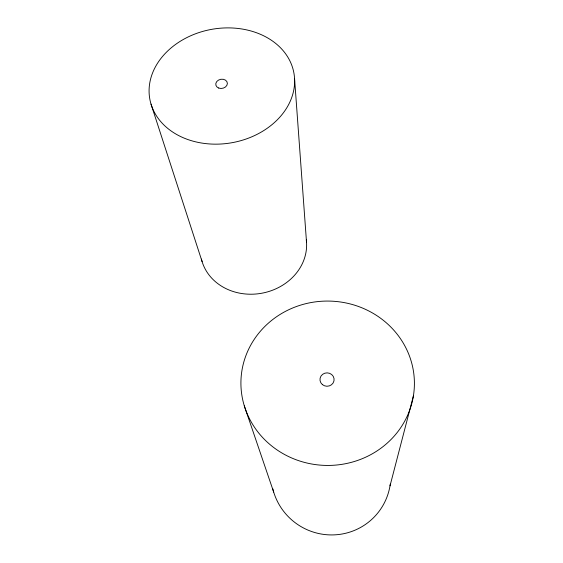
<?xml version="1.0" encoding="UTF-8"?>
<svg xmlns="http://www.w3.org/2000/svg" width="563" height="563" viewBox="0 0 563 563"><rect width="100%" height="100%" fill="white"/><g stroke="black" fill="none" stroke-linecap="round" stroke-linejoin="round"><path stroke-width="0.84" d="M390.018 485.834L413.376 396.049A86.751 82.184 1 0 0 296.363 306.546A86.751 82.184 1 0 0 273.238 447.156A86.751 82.184 1 0 0 413.376 396.049M244.3 405.853L273.681 492.076M151.025 104.113L202.096 261.591M294.548 78.398A73.218 57.588 -10.2 0 1 188.471 139.751A73.218 57.588 -10.2 0 1 182.539 39.917A73.218 57.588 -10.2 0 1 294.548 78.398L306.546 242.533M390.279 484.124A60.114 59.389 34.3 0 1 333.986 534.885A60.114 59.389 34.3 0 1 272.766 488.726M306.307 239.937A53.372 46.623 -10.7 0 1 261.739 293.239A53.372 46.623 -10.7 0 1 201.413 259.071M322.388 384.592A7.073 6.693 0.8 0 0 333.979 380.862A7.073 6.693 0.8 0 0 324.752 373.22A7.073 6.693 0.8 0 0 322.388 384.592M218.718 88.053A5.855 4.603 -10.2 0 0 227.382 83.38A5.855 4.603 -10.2 0 0 218.599 80.045A5.855 4.603 -10.2 0 0 218.718 88.053"/></g></svg>
